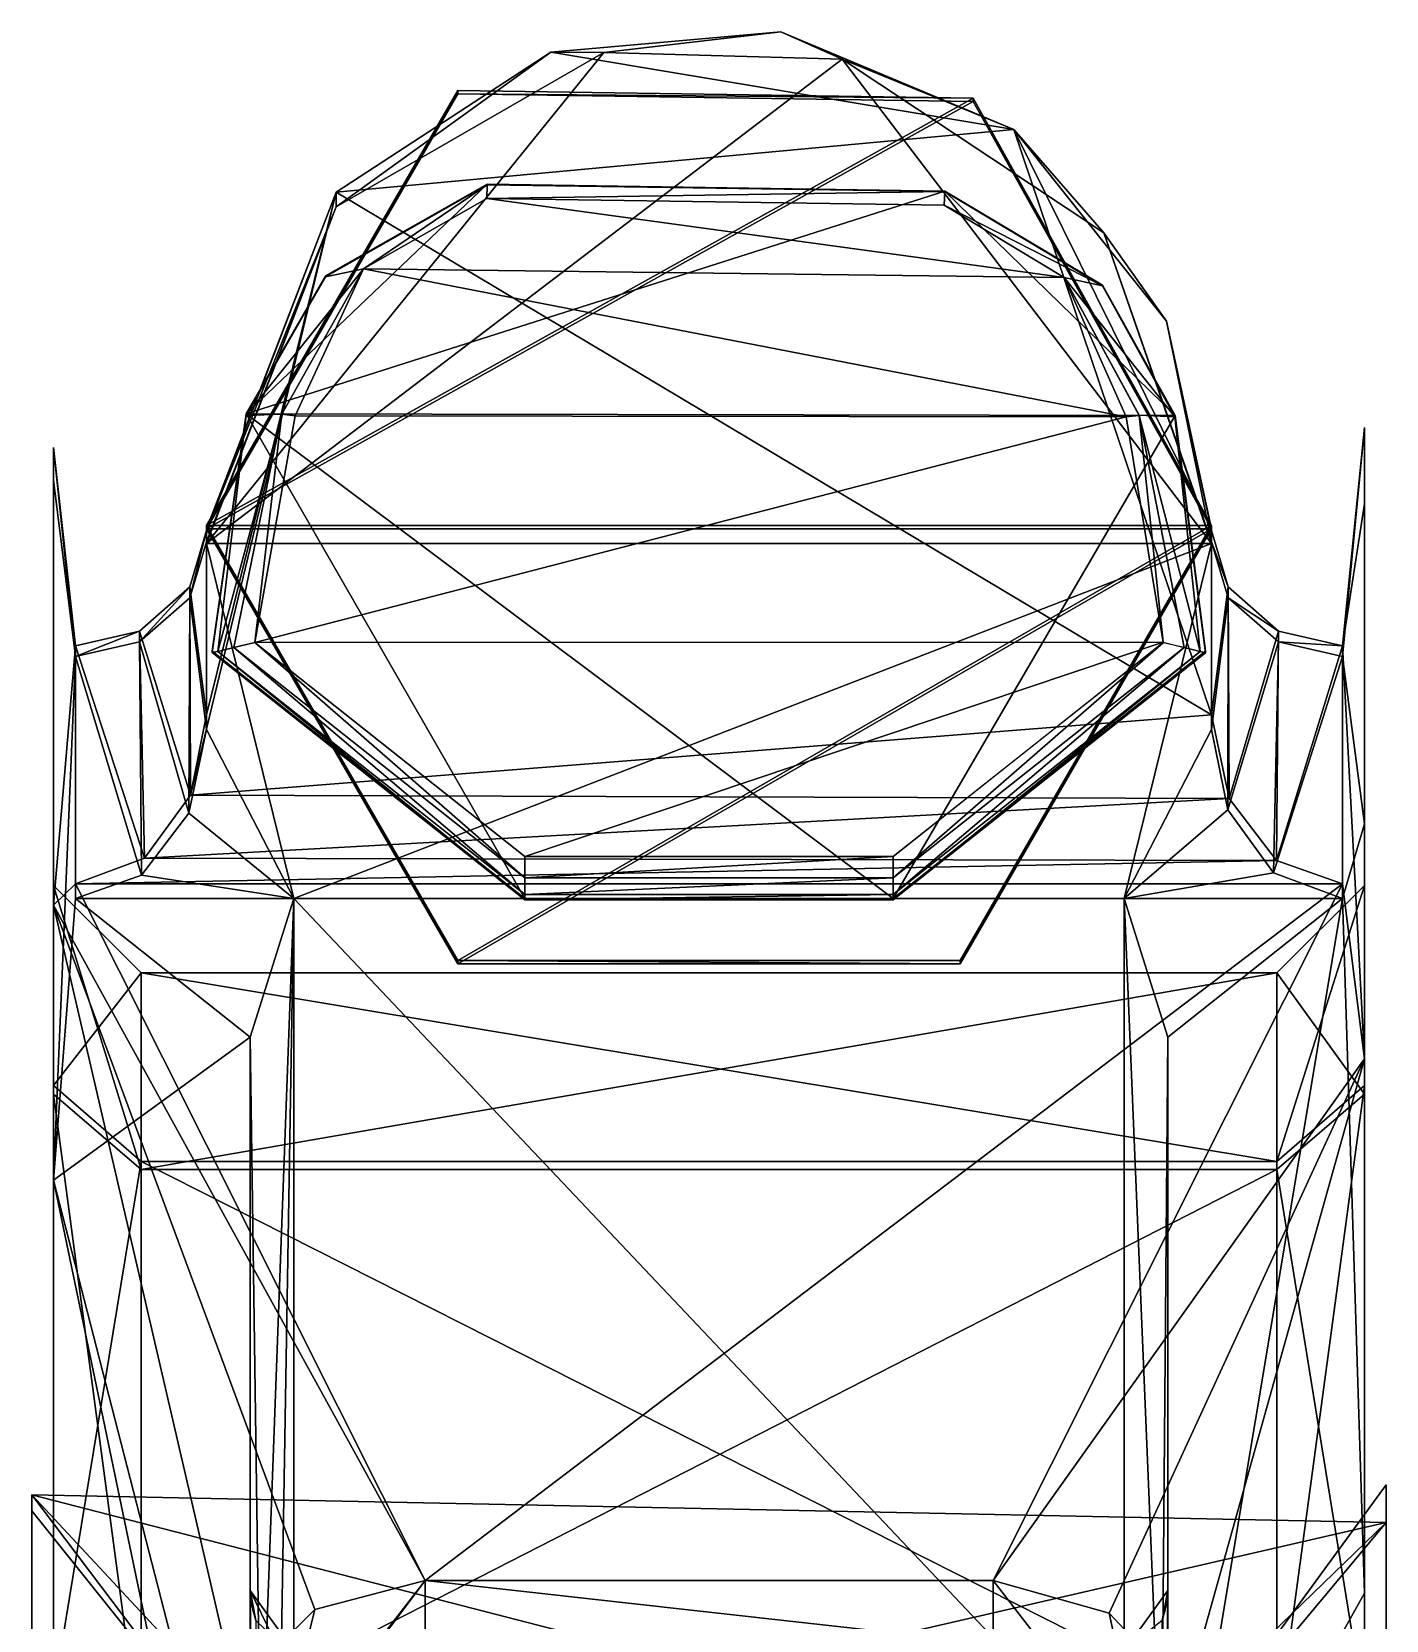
# Model space of a CAD drawing. Extents: x -0.16 to 0.15, y -0.54 to 0.56.
# Drawn here: x -0.1567 to 0.1533, y 0.192 to 0.5557 of the extents above; entities that cross this region are included whole.
import ezdxf

# ---------------------------------------------------------------- set-up
doc = ezdxf.new("R2010")
doc.units = 0
doc.linetypes.add('SOLIDLINE', pattern=[0])
for name, color, linetype in [('VIFS123', 206, 'SOLIDLINE'), ('VIFS124', 26, 'SOLIDLINE'), ('VIFS126', 26, 'SOLIDLINE'), ('VIFS127', 36, 'SOLIDLINE'), ('VIFS128', 176, 'SOLIDLINE')]:
    doc.layers.add(name, color=color, linetype=linetype)

msp = doc.modelspace()

# ---------------------------------------------------------------- linework, layer by layer
at = {"layer": 'VIFS123', "color": 206}
for points in [[(0.07963, 0.49945, 0.34544), (-0.05256, 0.51752, 0.32868), (-0.08075, 0.50144, 0.34382)], [(0.05216, 0.51595, 0.32999), (-0.05256, 0.51752, 0.32868), (0.07963, 0.49945, 0.34544)], [(-0.09643, 0.46778, 0.37544), (-0.08075, 0.50144, 0.34382), (-0.09945, 0.46816, 0.3751)], [(0.09379, 0.46748, 0.37544), (-0.08075, 0.50144, 0.34382), (-0.09643, 0.46778, 0.37544)], [(0.09379, 0.46748, 0.37544), (0.07963, 0.49945, 0.34544), (-0.08075, 0.50144, 0.34382)], [(0.09679, 0.46785, 0.3751), (0.07963, 0.49945, 0.34544), (0.09379, 0.46748, 0.37544)]]:
    msp.add_3dface(points, dxfattribs=at)
at = {"layer": 'VIFS124', "color": 26}
for points in [[(0.0523, 0.5192, 0.30573), (-0.10765, 0.46819, 0.30545), (-0.05242, 0.52076, 0.30574)], [(-0.05242, 0.52076, 0.30574), (-0.10765, 0.46819, 0.30545), (-0.08942, 0.49977, 0.30562)], [(-0.08942, 0.49977, 0.30562), (-0.05242, 0.52067, 0.32144), (-0.05242, 0.52076, 0.30574)], [(-0.08942, 0.49959, 0.33655), (-0.05242, 0.52067, 0.32144), (-0.08942, 0.49977, 0.30562)], [(-0.08075, 0.50144, 0.34382), (-0.05242, 0.52067, 0.32144), (-0.08942, 0.49959, 0.33655)], [(-0.05256, 0.51752, 0.32868), (-0.05242, 0.52067, 0.32144), (-0.08075, 0.50144, 0.34382)], [(-0.05256, 0.51752, 0.32868), (0.0523, 0.51911, 0.32276), (-0.05242, 0.52067, 0.32144)], [(-0.05242, 0.52076, 0.30574), (-0.05242, 0.52067, 0.32144), (0.0523, 0.5192, 0.30573)], [(0.0523, 0.5192, 0.30573), (-0.05242, 0.52067, 0.32144), (0.0523, 0.51911, 0.32276)], [(0.0523, 0.5192, 0.30573), (0.10498, 0.46785, 0.30545), (-0.10765, 0.46819, 0.30545)], [(0.05216, 0.51595, 0.32999), (0.0523, 0.51911, 0.32276), (-0.05256, 0.51752, 0.32868)], [(0.05216, 0.51595, 0.32999), (0.08835, 0.49748, 0.33818), (0.0523, 0.51911, 0.32276)], [(0.08835, 0.49766, 0.30561), (0.10498, 0.46785, 0.30545), (0.0523, 0.5192, 0.30573)], [(0.0523, 0.5192, 0.30573), (0.0523, 0.51911, 0.32276), (0.08835, 0.49766, 0.30561)], [(0.08835, 0.49766, 0.30561), (0.0523, 0.51911, 0.32276), (0.08835, 0.49748, 0.33818)], [(0.07963, 0.49945, 0.34544), (0.08835, 0.49748, 0.33818), (0.05216, 0.51595, 0.32999)], [(-0.10765, 0.46819, 0.30545), (-0.08942, 0.49959, 0.33655), (-0.08942, 0.49977, 0.30562)], [(-0.10764, 0.46786, 0.36591), (-0.08942, 0.49959, 0.33655), (-0.10765, 0.46819, 0.30545)], [(-0.08942, 0.49959, 0.33655), (-0.10764, 0.46786, 0.36591), (-0.08075, 0.50144, 0.34382)], [(-0.08075, 0.50144, 0.34382), (-0.10764, 0.46786, 0.36591), (-0.09945, 0.46816, 0.3751)], [(0.09677, 0.46789, 0.37505), (0.10497, 0.46752, 0.36587), (0.07963, 0.49945, 0.34544)], [(0.07963, 0.49945, 0.34544), (0.10497, 0.46752, 0.36587), (0.08835, 0.49748, 0.33818)], [(0.08835, 0.49766, 0.30561), (0.08835, 0.49748, 0.33818), (0.10498, 0.46785, 0.30545)], [(0.10498, 0.46785, 0.30545), (0.08835, 0.49748, 0.33818), (0.10497, 0.46752, 0.36587)], [(-0.11537, 0.41388, 0.30514), (-0.10765, 0.46819, 0.30545), (-0.04382, 0.35723, 0.30483)], [(-0.11537, 0.41388, 0.30514), (-0.11537, 0.41354, 0.36514), (-0.10765, 0.46819, 0.30545)], [(-0.10765, 0.46819, 0.30545), (-0.11537, 0.41354, 0.36514), (-0.10764, 0.46786, 0.36591)], [(-0.11537, 0.41354, 0.36514), (-0.11413, 0.41382, 0.37003), (-0.10764, 0.46786, 0.36591)], [(-0.10764, 0.46786, 0.36591), (-0.11413, 0.41382, 0.37003), (-0.09942, 0.4682, 0.37505)], [(-0.11413, 0.41382, 0.37003), (-0.11041, 0.41471, 0.37387), (-0.09942, 0.4682, 0.37505)], [(-0.10566, 0.41587, 0.37516), (-0.09942, 0.4682, 0.37505), (-0.11041, 0.41471, 0.37387)], [(-0.04382, 0.35723, 0.30483), (-0.10765, 0.46819, 0.30545), (0.04046, 0.35723, 0.30483)], [(-0.10765, 0.46819, 0.30545), (0.10498, 0.46785, 0.30545), (0.04046, 0.35723, 0.30483)], [(-0.09643, 0.46778, 0.37544), (-0.09942, 0.4682, 0.37505), (-0.10566, 0.41587, 0.37516)], [(-0.09643, 0.46778, 0.37544), (-0.10566, 0.41587, 0.37516), (0.09379, 0.46748, 0.37544)], [(0.09379, 0.46748, 0.37544), (-0.10566, 0.41587, 0.37516), (0.1023, 0.41592, 0.37516)], [(0.04046, 0.35723, 0.30483), (0.10498, 0.46785, 0.30545), (0.11199, 0.41383, 0.30514)], [(0.09679, 0.46785, 0.3751), (0.09379, 0.46748, 0.37544), (0.1023, 0.41592, 0.37516)], [(0.11075, 0.41379, 0.37003), (0.09679, 0.46785, 0.3751), (0.10704, 0.41471, 0.37387)], [(0.10704, 0.41471, 0.37387), (0.09679, 0.46785, 0.3751), (0.1023, 0.41592, 0.37516)], [(0.09679, 0.46785, 0.3751), (0.11075, 0.41379, 0.37003), (0.10497, 0.46752, 0.36587)], [(0.10497, 0.46752, 0.36587), (0.11199, 0.4135, 0.36514), (0.10498, 0.46785, 0.30545)], [(0.10497, 0.46752, 0.36587), (0.11075, 0.41379, 0.37003), (0.11199, 0.4135, 0.36514)], [(0.10498, 0.46785, 0.30545), (0.11199, 0.4135, 0.36514), (0.11199, 0.41383, 0.30514)], [(-0.11041, 0.41471, 0.37387), (-0.11413, 0.41382, 0.37003), (-0.04382, 0.35815, 0.36972)], [(-0.10566, 0.41587, 0.37516), (-0.11041, 0.41471, 0.37387), (-0.04382, 0.36196, 0.37357)], [(-0.04382, 0.36196, 0.37357), (-0.11041, 0.41471, 0.37387), (-0.04382, 0.35815, 0.36972)], [(-0.04382, 0.36684, 0.37488), (0.1023, 0.41592, 0.37516), (-0.10566, 0.41587, 0.37516)], [(-0.04382, 0.36196, 0.37357), (-0.04382, 0.36684, 0.37488), (-0.10566, 0.41587, 0.37516)], [(0.04046, 0.36684, 0.37488), (0.1023, 0.41592, 0.37516), (-0.04382, 0.36684, 0.37488)], [(0.04046, 0.36684, 0.37488), (0.04046, 0.36196, 0.37357), (0.10226, 0.41574, 0.37516)], [(0.10226, 0.41574, 0.37516), (0.04046, 0.36196, 0.37357), (0.10704, 0.41471, 0.37387)], [(0.10704, 0.41471, 0.37387), (0.04046, 0.35815, 0.36972), (0.11075, 0.41379, 0.37003)], [(0.04046, 0.36196, 0.37357), (0.04046, 0.35815, 0.36972), (0.10704, 0.41471, 0.37387)], [(-0.04382, 0.35723, 0.30483), (-0.11537, 0.41354, 0.36514), (-0.11537, 0.41388, 0.30514)], [(-0.11413, 0.41382, 0.37003), (-0.11537, 0.41354, 0.36514), (-0.04382, 0.3569, 0.36483)], [(-0.04382, 0.3569, 0.36483), (-0.11537, 0.41354, 0.36514), (-0.04382, 0.35723, 0.30483)], [(-0.04382, 0.35815, 0.36972), (-0.11413, 0.41382, 0.37003), (-0.04382, 0.3569, 0.36483)], [(0.11199, 0.41383, 0.30514), (0.11199, 0.4135, 0.36514), (0.04046, 0.35723, 0.30483)], [(0.11075, 0.41379, 0.37003), (0.04046, 0.35815, 0.36972), (0.04046, 0.3569, 0.36483)], [(0.11075, 0.41379, 0.37003), (0.04046, 0.3569, 0.36483), (0.11199, 0.4135, 0.36514)], [(0.04046, 0.35723, 0.30483), (0.11199, 0.4135, 0.36514), (0.04046, 0.3569, 0.36483)], [(-0.04382, 0.36684, 0.37488), (-0.04382, 0.36196, 0.37357), (0.04046, 0.36684, 0.37488)], [(0.04046, 0.36684, 0.37488), (-0.04382, 0.36196, 0.37357), (0.04046, 0.36196, 0.37357)], [(-0.04382, 0.36196, 0.37357), (-0.04382, 0.35815, 0.36972), (0.04046, 0.36196, 0.37357)], [(0.04046, 0.36196, 0.37357), (-0.04382, 0.35815, 0.36972), (0.04046, 0.35815, 0.36972)], [(0.04046, 0.3569, 0.36483), (0.04046, 0.35815, 0.36972), (-0.04382, 0.3569, 0.36483)], [(-0.04382, 0.3569, 0.36483), (0.04046, 0.35815, 0.36972), (-0.04382, 0.35815, 0.36972)], [(0.04046, 0.35723, 0.30483), (0.04046, 0.3569, 0.36483), (-0.04382, 0.35723, 0.30483)], [(-0.04382, 0.35723, 0.30483), (0.04046, 0.3569, 0.36483), (-0.04382, 0.3569, 0.36483)]]:
    msp.add_3dface(points, dxfattribs=at)
at = {"layer": 'VIFS126', "color": 26}
for points in [[(-0.05918, 0.54224, -0.43415), (0.05876, 0.54049, -0.43416), (-0.11668, 0.44265, -0.43471)], [(-0.11668, 0.44265, -0.43471), (-0.11668, 0.44187, -0.29471), (-0.05918, 0.54224, -0.43415)], [(-0.05918, 0.54224, -0.43415), (-0.11668, 0.44187, -0.29471), (-0.05918, 0.54146, -0.29415)], [(-0.05918, 0.54224, -0.43415), (-0.05918, 0.54146, -0.29415), (0.05876, 0.54049, -0.43416)], [(-0.11668, 0.44187, -0.29471), (0.05876, 0.5397, -0.29416), (-0.05918, 0.54146, -0.29415)], [(-0.11668, 0.44265, -0.43471), (0.05876, 0.54049, -0.43416), (0.11332, 0.44265, -0.43471)], [(-0.11668, 0.44187, -0.29471), (0.11332, 0.44187, -0.29471), (0.05876, 0.5397, -0.29416)], [(0.05876, 0.54049, -0.43416), (-0.05918, 0.54146, -0.29415), (0.05876, 0.5397, -0.29416)], [(0.05876, 0.54049, -0.43416), (0.05876, 0.5397, -0.29416), (0.11332, 0.44265, -0.43471)], [(0.11332, 0.44265, -0.43471), (0.05876, 0.5397, -0.29416), (0.11332, 0.44187, -0.29471)], [(-0.11668, 0.44265, -0.43471), (0.11332, 0.44265, -0.43471), (-0.05918, 0.34306, -0.43526)], [(-0.05918, 0.34306, -0.43526), (-0.05918, 0.34228, -0.29527), (-0.11668, 0.44265, -0.43471)], [(-0.11668, 0.44265, -0.43471), (-0.05918, 0.34228, -0.29527), (-0.11668, 0.44187, -0.29471)], [(-0.05918, 0.34228, -0.29527), (0.11332, 0.44187, -0.29471), (-0.11668, 0.44187, -0.29471)], [(-0.05918, 0.34306, -0.43526), (0.11332, 0.44265, -0.43471), (0.05582, 0.34306, -0.43526)], [(-0.05918, 0.34228, -0.29527), (0.05582, 0.34228, -0.29527), (0.11332, 0.44187, -0.29471)], [(0.11332, 0.44265, -0.43471), (0.11332, 0.44187, -0.29471), (0.05582, 0.34306, -0.43526)], [(0.05582, 0.34306, -0.43526), (0.11332, 0.44187, -0.29471), (0.05582, 0.34228, -0.29527)], [(0.05582, 0.34306, -0.43526), (0.05582, 0.34228, -0.29527), (-0.05918, 0.34306, -0.43526)], [(-0.05918, 0.34306, -0.43526), (0.05582, 0.34228, -0.29527), (-0.05918, 0.34228, -0.29527)]]:
    msp.add_3dface(points, dxfattribs=at)
at = {"layer": 'VIFS127', "color": 36}
for points in [[(0.12832, 0.29519, 0.16926), (-0.13168, 0.29519, 0.16926), (0.12832, 0.3402, 0.00473)], [(0.12832, 0.3402, 0.00473), (-0.13168, 0.29519, 0.16926), (-0.13168, 0.3402, 0.00473)], [(0.12832, 0.3402, 0.00473), (-0.13168, 0.3402, 0.00473), (0.12832, 0.29703, -0.1603)], [(0.12832, 0.29703, -0.1603), (-0.13168, 0.3402, 0.00473), (-0.13168, 0.29703, -0.1603)], [(0.12832, 0.29703, -0.1603), (-0.13168, 0.29703, -0.1603), (0.12832, 0.16549, -0.28829)], [(0.12832, 0.16549, -0.28829), (-0.13168, 0.29703, -0.1603), (-0.13168, 0.16549, -0.28829)], [(0.12832, 0.16223, 0.29578), (-0.13168, 0.16223, 0.29578), (0.12832, 0.29519, 0.16926)], [(0.12832, 0.29519, 0.16926), (-0.13168, 0.16223, 0.29578), (-0.13168, 0.29519, 0.16926)]]:
    msp.add_3dface(points, dxfattribs=at)
at = {"layer": 'VIFS128', "color": 176}
for points in [[(0.06807, 0.5333, -0.2942), (-0.03791, 0.55101, -0.2941), (0.01475, 0.55569, -0.29407)], [(-0.02579, 0.55096, 0.30591), (0.01475, 0.55569, -0.29407), (-0.03791, 0.55101, -0.2941)], [(0.02881, 0.5494, 0.3059), (0.01475, 0.55569, -0.29407), (-0.02579, 0.55096, 0.30591)], [(0.02881, 0.5494, 0.3059), (0.06807, 0.5333, -0.2942), (0.01475, 0.55569, -0.29407)], [(-0.087, 0.51562, 0.30571), (-0.11668, 0.43852, 0.30528), (-0.02579, 0.55096, 0.30591)], [(-0.02579, 0.55096, 0.30591), (-0.11668, 0.43852, 0.30528), (0.02881, 0.5494, 0.3059)], [(-0.11668, 0.43852, 0.30528), (0.11332, 0.43852, 0.30528), (0.02881, 0.5494, 0.3059)], [(-0.087, 0.51897, -0.29428), (-0.03791, 0.55101, -0.2941), (0.06807, 0.5333, -0.2942)], [(-0.02579, 0.55096, 0.30591), (-0.03791, 0.55101, -0.2941), (-0.087, 0.51562, 0.30571)], [(-0.087, 0.51562, 0.30571), (-0.03791, 0.55101, -0.2941), (-0.087, 0.51897, -0.29428)], [(0.08868, 0.50966, 0.30568), (0.06807, 0.5333, -0.2942), (0.02881, 0.5494, 0.3059)], [(0.02881, 0.5494, 0.3059), (0.11332, 0.43852, 0.30528), (0.08868, 0.50966, 0.30568)], [(0.06807, 0.5333, -0.2942), (0.11332, 0.3993, -0.29495), (-0.087, 0.51897, -0.29428)], [(0.10302, 0.48944, -0.29445), (0.11332, 0.44187, -0.29471), (0.06807, 0.5333, -0.2942)], [(0.06807, 0.5333, -0.2942), (0.11332, 0.44187, -0.29471), (0.11332, 0.3993, -0.29495)], [(0.06807, 0.5333, -0.2942), (0.08868, 0.50966, 0.30568), (0.10302, 0.48944, -0.29445)], [(-0.087, 0.51897, -0.29428), (0.11332, 0.3993, -0.29495), (-0.12039, 0.38085, -0.29505)], [(-0.087, 0.51897, -0.29428), (-0.12039, 0.38085, -0.29505), (-0.11668, 0.3993, -0.29495)], [(-0.11668, 0.3993, -0.29495), (-0.11668, 0.44187, -0.29471), (-0.087, 0.51897, -0.29428)], [(-0.087, 0.51562, 0.30571), (-0.087, 0.51897, -0.29428), (-0.11668, 0.44151, -0.22966)], [(-0.11668, 0.44151, -0.22966), (-0.087, 0.51897, -0.29428), (-0.11668, 0.44187, -0.29471)], [(-0.11668, 0.44151, -0.22966), (-0.11668, 0.43888, 0.24023), (-0.087, 0.51562, 0.30571)], [(-0.087, 0.51562, 0.30571), (-0.11668, 0.43888, 0.24023), (-0.11668, 0.43852, 0.30528)], [(0.10302, 0.48944, -0.29445), (0.08868, 0.50966, 0.30568), (0.11332, 0.43888, 0.24023)], [(0.11332, 0.43852, 0.30528), (0.11332, 0.43888, 0.24023), (0.08868, 0.50966, 0.30568)], [(0.10302, 0.48944, -0.29445), (0.11332, 0.43888, 0.24023), (0.11332, 0.44151, -0.22966)], [(0.11332, 0.44151, -0.22966), (0.11332, 0.44187, -0.29471), (0.10302, 0.48944, -0.29445)], [(0.14332, 0.41264, 0.2257), (0.14832, 0.37435, 0.28394), (0.14832, 0.46511, 0.07115)], [(0.14332, 0.41264, 0.2257), (0.14832, 0.46511, 0.07115), (0.14332, 0.4151, -0.21542)], [(0.14332, 0.4151, -0.21542), (0.14832, 0.46511, 0.07115), (0.14832, 0.44758, -0.13961)], [(0.14832, 0.37435, 0.28394), (0.14832, 0.31246, 0.17935), (0.14832, 0.46511, 0.07115)], [(0.14832, 0.31246, 0.17935), (0.14832, 0.36019, 0.00484), (0.14832, 0.46511, 0.07115)], [(0.14832, 0.46511, 0.07115), (0.14832, 0.36019, 0.00484), (0.14832, 0.44758, -0.13961)], [(-0.15168, 0.46051, -0.09105), (-0.14668, 0.4151, -0.21542), (-0.15168, 0.3557, -0.30081)], [(-0.14668, 0.4151, -0.21542), (-0.15168, 0.46051, -0.09105), (-0.14668, 0.41264, 0.2257)], [(-0.14668, 0.41264, 0.2257), (-0.15168, 0.46051, -0.09105), (-0.15168, 0.45304, 0.12734)], [(-0.15168, 0.3557, -0.30081), (-0.15168, 0.31442, -0.17019), (-0.15168, 0.46051, -0.09105)], [(-0.15168, 0.31442, -0.17019), (-0.15168, 0.36019, 0.00484), (-0.15168, 0.46051, -0.09105)], [(-0.15168, 0.46051, -0.09105), (-0.15168, 0.36019, 0.00484), (-0.15168, 0.45304, 0.12734)], [(-0.14668, 0.41264, 0.2257), (-0.15168, 0.45304, 0.12734), (-0.15168, 0.29273, 0.3659)], [(-0.15168, 0.36019, 0.00484), (-0.15168, 0.31246, 0.17934), (-0.15168, 0.45304, 0.12734)], [(-0.15168, 0.45304, 0.12734), (-0.15168, 0.31246, 0.17934), (-0.15168, 0.29273, 0.3659)], [(0.14332, 0.4151, -0.21542), (0.14832, 0.44758, -0.13961), (0.14832, 0.32052, -0.33668)], [(0.14832, 0.36019, 0.00484), (0.14832, 0.31442, -0.17019), (0.14832, 0.44758, -0.13961)], [(0.14832, 0.44758, -0.13961), (0.14832, 0.31442, -0.17019), (0.14832, 0.32052, -0.33668)], [(-0.11668, 0.44151, -0.22966), (-0.12051, 0.42859, -0.22269), (-0.12051, 0.42605, 0.23312)], [(-0.12051, 0.42605, 0.23312), (-0.11668, 0.43888, 0.24023), (-0.11668, 0.44151, -0.22966)], [(-0.11668, 0.44151, -0.22966), (-0.11668, 0.3993, -0.29495), (-0.12051, 0.42859, -0.22269)], [(-0.11668, 0.44151, -0.22966), (-0.11668, 0.44187, -0.29471), (-0.11668, 0.3993, -0.29495)], [(0.11332, 0.44187, -0.29471), (0.11332, 0.44151, -0.22966), (0.11332, 0.3993, -0.29495)], [(0.11332, 0.3993, -0.29495), (0.11332, 0.44151, -0.22966), (0.11715, 0.42859, -0.22269)], [(0.11715, 0.42859, -0.22269), (0.11332, 0.44151, -0.22966), (0.11332, 0.43888, 0.24023)], [(-0.11668, 0.39595, 0.30504), (-0.11668, 0.43888, 0.24023), (-0.12051, 0.42605, 0.23312)], [(-0.11668, 0.43852, 0.30528), (-0.11668, 0.43888, 0.24023), (-0.11668, 0.39595, 0.30504)], [(0.11332, 0.43852, 0.30528), (-0.11668, 0.43852, 0.30528), (-0.09668, 0.35723, 0.30483)], [(-0.09668, 0.35723, 0.30483), (-0.11668, 0.43852, 0.30528), (-0.11668, 0.39595, 0.30504)], [(0.09332, 0.35723, 0.30483), (0.11332, 0.43852, 0.30528), (-0.09668, 0.35723, 0.30483)], [(0.11332, 0.39595, 0.30504), (0.11332, 0.43852, 0.30528), (0.09332, 0.35723, 0.30483)], [(0.11332, 0.43888, 0.24023), (0.11715, 0.42605, 0.23312), (0.11715, 0.42859, -0.22269)], [(0.11332, 0.43888, 0.24023), (0.11332, 0.39595, 0.30504), (0.11715, 0.42605, 0.23312)], [(0.11332, 0.43888, 0.24023), (0.11332, 0.43852, 0.30528), (0.11332, 0.39595, 0.30504)], [(-0.12051, 0.42605, 0.23312), (-0.12051, 0.42859, -0.22269), (-0.13201, 0.41599, 0.22755)], [(-0.12051, 0.42859, -0.22269), (-0.13201, 0.41847, -0.21724), (-0.13201, 0.41599, 0.22755)], [(-0.13201, 0.41847, -0.21724), (-0.12051, 0.42859, -0.22269), (-0.12039, 0.38085, -0.29505)], [(-0.12071, 0.37679, 0.30494), (-0.12051, 0.42605, 0.23312), (-0.13201, 0.41599, 0.22755)], [(-0.11668, 0.39595, 0.30504), (-0.12051, 0.42605, 0.23312), (-0.12071, 0.37679, 0.30494)], [(-0.12039, 0.38085, -0.29505), (-0.12051, 0.42859, -0.22269), (-0.11668, 0.3993, -0.29495)], [(0.11332, 0.3993, -0.29495), (0.11715, 0.42859, -0.22269), (0.11734, 0.38014, -0.29505)], [(0.11703, 0.3775, 0.30494), (0.11715, 0.42605, 0.23312), (0.11332, 0.39595, 0.30504)], [(0.12865, 0.41599, 0.22755), (0.11715, 0.42605, 0.23312), (0.11703, 0.3775, 0.30494)], [(0.11734, 0.38014, -0.29505), (0.11715, 0.42859, -0.22269), (0.12865, 0.41847, -0.21724)], [(0.11715, 0.42859, -0.22269), (0.11715, 0.42605, 0.23312), (0.12865, 0.41847, -0.21724)], [(0.11715, 0.42605, 0.23312), (0.12865, 0.41599, 0.22755), (0.12865, 0.41847, -0.21724)], [(-0.13201, 0.41599, 0.22755), (-0.13201, 0.41847, -0.21724), (-0.14668, 0.41264, 0.2257)], [(-0.13201, 0.41847, -0.21724), (-0.14668, 0.4151, -0.21542), (-0.14668, 0.41264, 0.2257)], [(-0.14668, 0.4151, -0.21542), (-0.13201, 0.41847, -0.21724), (-0.13091, 0.36644, -0.29513)], [(-0.13091, 0.36644, -0.29513), (-0.13201, 0.41847, -0.21724), (-0.12039, 0.38085, -0.29505)], [(0.11734, 0.38014, -0.29505), (0.12865, 0.41847, -0.21724), (0.12819, 0.36593, -0.29513)], [(0.12819, 0.36593, -0.29513), (0.12865, 0.41847, -0.21724), (0.14332, 0.4151, -0.21542)], [(0.12865, 0.41847, -0.21724), (0.12865, 0.41599, 0.22755), (0.14332, 0.4151, -0.21542)], [(-0.15168, 0.3557, -0.30081), (-0.14668, 0.4151, -0.21542), (-0.14668, 0.36058, -0.29516)], [(-0.13155, 0.36258, 0.30486), (-0.13201, 0.41599, 0.22755), (-0.14668, 0.41264, 0.2257)], [(-0.13091, 0.36644, -0.29513), (-0.14668, 0.36058, -0.29516), (-0.14668, 0.4151, -0.21542)], [(-0.12071, 0.37679, 0.30494), (-0.13201, 0.41599, 0.22755), (-0.13155, 0.36258, 0.30486)], [(0.12755, 0.36309, 0.30486), (0.12865, 0.41599, 0.22755), (0.11703, 0.3775, 0.30494)], [(0.14332, 0.41264, 0.2257), (0.12865, 0.41599, 0.22755), (0.12755, 0.36309, 0.30486)], [(0.12819, 0.36593, -0.29513), (0.14332, 0.4151, -0.21542), (0.14332, 0.36058, -0.29516)], [(0.12865, 0.41599, 0.22755), (0.14332, 0.41264, 0.2257), (0.14332, 0.4151, -0.21542)], [(0.14332, 0.36058, -0.29516), (0.14332, 0.4151, -0.21542), (0.14832, 0.32052, -0.33668)], [(-0.14668, 0.35723, 0.30483), (-0.14668, 0.41264, 0.2257), (-0.15168, 0.29273, 0.3659)], [(-0.13155, 0.36258, 0.30486), (-0.14668, 0.41264, 0.2257), (-0.14668, 0.35723, 0.30483)], [(0.12755, 0.36309, 0.30486), (0.14332, 0.35723, 0.30483), (0.14332, 0.41264, 0.2257)], [(0.14332, 0.35723, 0.30483), (0.14832, 0.37435, 0.28394), (0.14332, 0.41264, 0.2257)], [(0.11332, 0.3993, -0.29495), (0.11734, 0.38014, -0.29505), (-0.12039, 0.38085, -0.29505)], [(-0.09668, 0.35723, 0.30483), (-0.11668, 0.39595, 0.30504), (-0.12071, 0.37679, 0.30494)], [(0.09332, 0.35723, 0.30483), (0.11703, 0.3775, 0.30494), (0.11332, 0.39595, 0.30504)], [(-0.12039, 0.38085, -0.29505), (0.11734, 0.38014, -0.29505), (-0.13091, 0.36644, -0.29513)], [(0.11734, 0.38014, -0.29505), (0.12819, 0.36593, -0.29513), (-0.13091, 0.36644, -0.29513)], [(-0.12071, 0.37679, 0.30494), (-0.13155, 0.36258, 0.30486), (-0.09668, 0.35723, 0.30483)], [(0.09332, 0.35723, 0.30483), (0.12755, 0.36309, 0.30486), (0.11703, 0.3775, 0.30494)], [(0.14832, 0.37435, 0.28394), (0.14332, 0.35723, 0.30483), (0.14832, 0.19813, 0.42275)], [(0.14832, 0.19813, 0.42275), (0.14832, 0.17144, 0.31353), (0.14832, 0.37435, 0.28394)], [(0.14832, 0.17144, 0.31353), (0.14832, 0.31246, 0.17935), (0.14832, 0.37435, 0.28394)], [(-0.13091, 0.36644, -0.29513), (0.12819, 0.36593, -0.29513), (-0.14668, 0.36058, -0.29516)], [(0.12819, 0.36593, -0.29513), (0.14332, 0.36058, -0.29516), (-0.14668, 0.36058, -0.29516)], [(-0.15168, 0.3557, -0.30081), (-0.14668, 0.36058, -0.29516), (-0.06668, 0.20104, -0.41566)], [(-0.13168, 0.29519, 0.16926), (-0.15168, 0.31246, 0.17934), (-0.15168, 0.36019, 0.00484)], [(-0.13168, 0.29519, 0.16926), (-0.15168, 0.36019, 0.00484), (-0.13168, 0.3402, 0.00473)], [(-0.13168, 0.3402, 0.00473), (-0.15168, 0.36019, 0.00484), (-0.15168, 0.31442, -0.17019)], [(-0.09668, 0.35723, 0.30483), (-0.13155, 0.36258, 0.30486), (-0.14668, 0.35723, 0.30483)], [(-0.06668, 0.20104, -0.41566), (-0.14668, 0.36058, -0.29516), (0.14332, 0.36058, -0.29516)], [(-0.06668, 0.20104, -0.41566), (0.14332, 0.36058, -0.29516), (0.06332, 0.20104, -0.41566)], [(0.06332, 0.20104, -0.41566), (0.14332, 0.36058, -0.29516), (0.14832, 0.32052, -0.33668)], [(0.14332, 0.35723, 0.30483), (0.12755, 0.36309, 0.30486), (0.09332, 0.35723, 0.30483)], [(0.12832, 0.29703, -0.1603), (0.14832, 0.31442, -0.17019), (0.14832, 0.36019, 0.00484)], [(0.12832, 0.29703, -0.1603), (0.14832, 0.36019, 0.00484), (0.12832, 0.3402, 0.00473)], [(0.12832, 0.3402, 0.00473), (0.14832, 0.36019, 0.00484), (0.14832, 0.31246, 0.17935)], [(-0.14668, 0.35723, 0.30483), (-0.15168, 0.29273, 0.3659), (-0.10668, 0.32548, 0.33785)], [(-0.10668, 0.32548, 0.33785), (-0.09668, 0.35723, 0.30483), (-0.14668, 0.35723, 0.30483)], [(-0.10668, 0.32548, 0.33785), (-0.10423, 0.15276, 1.58727), (-0.09668, 0.35723, 0.30483)], [(-0.10423, 0.15276, 1.58727), (-0.10005, 0.15566, 1.58998), (-0.09668, 0.35723, 0.30483)], [(-0.09668, 0.35723, 0.30483), (-0.10005, 0.15566, 1.58998), (-0.09668, 0.15628, 1.59058)], [(0.09332, 0.35723, 0.30483), (-0.09668, 0.35723, 0.30483), (0.09332, 0.15628, 1.59058)], [(0.09332, 0.15628, 1.59058), (-0.09668, 0.35723, 0.30483), (-0.09668, 0.15628, 1.59058)], [(0.09332, 0.15628, 1.59058), (0.10189, 0.15136, 1.586), (0.09332, 0.35723, 0.30483)], [(0.09332, 0.35723, 0.30483), (0.10189, 0.15136, 1.586), (0.10332, 0.32548, 0.33785)], [(0.10332, 0.32548, 0.33785), (0.14332, 0.35723, 0.30483), (0.09332, 0.35723, 0.30483)], [(0.14832, 0.19813, 0.42275), (0.14332, 0.35723, 0.30483), (0.10332, 0.11758, 0.45017)], [(0.10332, 0.11758, 0.45017), (0.14332, 0.35723, 0.30483), (0.10332, 0.32548, 0.33785)], [(-0.06668, 0.20104, -0.41566), (-0.09193, 0.1944, -0.41862), (-0.15168, 0.3557, -0.30081)], [(-0.15168, 0.3557, -0.30081), (-0.09193, 0.1944, -0.41862), (-0.11015, 0.17615, -0.42614)], [(-0.15168, 0.3557, -0.30081), (-0.11015, 0.17615, -0.42614), (-0.15168, 0.18331, -0.4233)], [(-0.15168, 0.18331, -0.4233), (-0.15168, 0.1749, -0.30594), (-0.15168, 0.3557, -0.30081)], [(-0.15168, 0.1749, -0.30594), (-0.15168, 0.31442, -0.17019), (-0.15168, 0.3557, -0.30081)], [(-0.13168, 0.3402, 0.00473), (-0.15168, 0.31442, -0.17019), (-0.13168, 0.29703, -0.1603)], [(0.12832, 0.3402, 0.00473), (0.14832, 0.31246, 0.17935), (0.12832, 0.29519, 0.16926)], [(-0.10668, 0.32548, 0.33785), (-0.15168, 0.29273, 0.3659), (-0.10668, 0.11747, 0.4502)], [(-0.10668, 0.14635, 1.58159), (-0.10423, 0.15276, 1.58727), (-0.10668, 0.32548, 0.33785)], [(-0.10668, 0.11747, 0.4502), (-0.10668, 0.1699, 0.48023), (-0.10668, 0.32548, 0.33785)], [(-0.10668, 0.32548, 0.33785), (-0.10668, 0.1699, 0.48023), (-0.10668, 0.19877, 0.53438)], [(-0.10668, 0.32548, 0.33785), (-0.10668, 0.19877, 0.53438), (-0.10668, 0.19659, 0.58819)], [(-0.10668, 0.19659, 0.58819), (-0.10668, 0.12722, 1.41356), (-0.10668, 0.32548, 0.33785)], [(-0.10668, 0.32548, 0.33785), (-0.10668, 0.12722, 1.41356), (-0.10668, 0.14635, 1.58159)], [(0.10189, 0.15136, 1.586), (0.10332, 0.14635, 1.58159), (0.10332, 0.32548, 0.33785)], [(0.10332, 0.14635, 1.58159), (0.10332, 0.12723, 1.4135), (0.10332, 0.32548, 0.33785)], [(0.10332, 0.12723, 1.4135), (0.10332, 0.19659, 0.58814), (0.10332, 0.32548, 0.33785)], [(0.10332, 0.32548, 0.33785), (0.10332, 0.19659, 0.58814), (0.10332, 0.19878, 0.53438)], [(0.10332, 0.32548, 0.33785), (0.10332, 0.19878, 0.53438), (0.10332, 0.16997, 0.48023)], [(0.10332, 0.16997, 0.48023), (0.10332, 0.11758, 0.45017), (0.10332, 0.32548, 0.33785)], [(0.06332, 0.20104, -0.41566), (0.14832, 0.32052, -0.33668), (0.08993, 0.19359, -0.41898)], [(0.08993, 0.19359, -0.41898), (0.14832, 0.32052, -0.33668), (0.10753, 0.1748, -0.42665)], [(0.10753, 0.1748, -0.42665), (0.14832, 0.32052, -0.33668), (0.14832, 0.12881, -0.44156)], [(0.14832, 0.31442, -0.17019), (0.14832, 0.1749, -0.30594), (0.14832, 0.32052, -0.33668)], [(0.14832, 0.32052, -0.33668), (0.14832, 0.1749, -0.30594), (0.14832, 0.12881, -0.44156)], [(-0.13168, 0.29703, -0.1603), (-0.15168, 0.31442, -0.17019), (-0.15168, 0.1749, -0.30594)], [(0.12832, 0.16549, -0.28829), (0.14832, 0.1749, -0.30594), (0.14832, 0.31442, -0.17019)], [(0.12832, 0.16549, -0.28829), (0.14832, 0.31442, -0.17019), (0.12832, 0.29703, -0.1603)], [(-0.15168, 0.31246, 0.17934), (-0.15168, 0.17144, 0.31353), (-0.15168, 0.29273, 0.3659)], [(-0.13168, 0.16223, 0.29578), (-0.15168, 0.17144, 0.31353), (-0.15168, 0.31246, 0.17934)], [(-0.13168, 0.16223, 0.29578), (-0.15168, 0.31246, 0.17934), (-0.13168, 0.29519, 0.16926)], [(0.12832, 0.29519, 0.16926), (0.14832, 0.31246, 0.17935), (0.14832, 0.17144, 0.31353)], [(-0.13168, 0.29703, -0.1603), (-0.15168, 0.1749, -0.30594), (-0.13168, 0.16549, -0.28829)], [(0.12832, 0.29519, 0.16926), (0.14832, 0.17144, 0.31353), (0.12832, 0.16223, 0.29578)], [(-0.15168, 0.00763, 0.46288), (-0.10668, 0.07669, 0.45805), (-0.15168, 0.29273, 0.3659)], [(-0.15168, 0.29273, 0.3659), (-0.10668, 0.07669, 0.45805), (-0.10668, 0.11747, 0.4502)], [(-0.15168, 0.29273, 0.3659), (-0.15168, 0.17144, 0.31353), (-0.15168, 0.00763, 0.46288)], [(0.10332, 0.15451, 1.91681), (0.15332, 0.17855, 1.89033), (0.15332, 0.22294, 1.78624)], [(0.15332, 0.21436, 1.68316), (0.10332, 0.15451, 1.91681), (0.15332, 0.22294, 1.78624)], [(0.15332, 0.1478, 1.70484), (0.15332, 0.21436, 1.68316), (0.15332, 0.22294, 1.78624)], [(0.15332, 0.1478, 1.70484), (0.15332, 0.22294, 1.78624), (0.15332, 0.15371, 1.77586)], [(0.15332, 0.15371, 1.77586), (0.15332, 0.22294, 1.78624), (0.15332, 0.17855, 1.89033)], [(-0.15668, 0.14965, 1.79479), (-0.15668, 0.21704, 1.81373), (-0.15668, 0.22068, 1.70691)], [(-0.15668, 0.14965, 1.79479), (-0.15668, 0.22068, 1.70691), (-0.15668, 0.15216, 1.7212)], [(-0.15668, 0.15216, 1.7212), (-0.15668, 0.22068, 1.70691), (-0.15668, 0.16942, 1.60431)], [(0.15332, 0.21436, 1.68316), (0.09332, 0.15628, 1.59058), (-0.15668, 0.22068, 1.70691)], [(0.15332, 0.21436, 1.68316), (-0.15668, 0.22068, 1.70691), (-0.10668, 0.15451, 1.91681)], [(-0.10668, 0.15451, 1.91681), (-0.15668, 0.22068, 1.70691), (-0.15668, 0.21704, 1.81373)], [(0.09332, 0.15628, 1.59058), (-0.09668, 0.15628, 1.59058), (-0.15668, 0.22068, 1.70691)], [(-0.15668, 0.22068, 1.70691), (-0.09668, 0.15628, 1.59058), (-0.15668, 0.16942, 1.60431)], [(-0.15668, 0.09563, 1.87518), (-0.15668, 0.13862, 1.93042), (-0.15668, 0.21704, 1.81373)], [(-0.15668, 0.09563, 1.87518), (-0.15668, 0.21704, 1.81373), (-0.15668, 0.14965, 1.79479)], [(-0.10668, 0.15451, 1.91681), (-0.15668, 0.21704, 1.81373), (-0.15668, 0.13862, 1.93042)], [(-0.10668, 0.15451, 1.91681), (0.10332, 0.15451, 1.91681), (0.15332, 0.21436, 1.68316)], [(0.15332, 0.15221, 1.58677), (0.09332, 0.15628, 1.59058), (0.15332, 0.21436, 1.68316)], [(0.15332, 0.10499, 1.63844), (0.15332, 0.15221, 1.58677), (0.15332, 0.21436, 1.68316)], [(0.15332, 0.10499, 1.63844), (0.15332, 0.21436, 1.68316), (0.15332, 0.1478, 1.70484)], [(-0.06668, 0.20104, -0.41566), (-0.08259, 0.17986, -0.44391), (-0.10135, 0.15622, -0.43886)], [(-0.06668, 0.20104, -0.41566), (-0.10135, 0.15622, -0.43886), (-0.09193, 0.1944, -0.41862)], [(-0.06668, 0.18658, -0.4355), (-0.08259, 0.17986, -0.44391), (-0.06668, 0.20104, -0.41566)], [(-0.06668, 0.18658, -0.4355), (-0.06668, 0.20104, -0.41566), (0.06332, 0.18658, -0.4355)], [(0.06332, 0.18658, -0.4355), (-0.06668, 0.20104, -0.41566), (0.06332, 0.20104, -0.41566)], [(0.08993, 0.19359, -0.41898), (0.09799, 0.15622, -0.43886), (0.06332, 0.20104, -0.41566)], [(0.06332, 0.20104, -0.41566), (0.09799, 0.15622, -0.43886), (0.06332, 0.18658, -0.4355)], [(-0.09668, 0.18495, 0.52242), (-0.10157, 0.18823, 0.58573), (-0.10668, 0.19877, 0.53438)], [(-0.09668, 0.18495, 0.52242), (-0.10668, 0.19877, 0.53438), (-0.10668, 0.1699, 0.48023)], [(-0.10157, 0.18823, 0.58573), (-0.1054, 0.1919, 0.58681), (-0.10668, 0.19877, 0.53438)], [(-0.10668, 0.19877, 0.53438), (-0.1054, 0.1919, 0.58681), (-0.10668, 0.19659, 0.58819)], [(-0.10668, 0.19659, 0.58819), (-0.1054, 0.1919, 0.58681), (-0.1054, 0.12233, 1.41353)], [(-0.1054, 0.12233, 1.41353), (-0.10668, 0.12722, 1.41356), (-0.10668, 0.19659, 0.58819)], [(0.09332, 0.18495, 0.52236), (0.10332, 0.16997, 0.48023), (0.10332, 0.19878, 0.53438)], [(0.09332, 0.18495, 0.52236), (0.10332, 0.19878, 0.53438), (0.10204, 0.1919, 0.58676)], [(0.10204, 0.1919, 0.58676), (0.10332, 0.19878, 0.53438), (0.10332, 0.19659, 0.58814)], [(0.10332, 0.12723, 1.4135), (0.10204, 0.12233, 1.41348), (0.10332, 0.19659, 0.58814)], [(0.10332, 0.19659, 0.58814), (0.10204, 0.12233, 1.41348), (0.10204, 0.1919, 0.58676)], [(0.14832, 0.19813, 0.42275), (0.10332, 0.11758, 0.45017), (0.14832, 0.00763, 0.46288)], [(0.14832, 0.19813, 0.42275), (0.14832, 0.00763, 0.46288), (0.14832, -0.00521, 0.35254)], [(0.14832, -0.00521, 0.35254), (0.14832, 0.17144, 0.31353), (0.14832, 0.19813, 0.42275)], [(-0.09193, 0.1944, -0.41862), (-0.10135, 0.15622, -0.43886), (-0.11015, 0.17615, -0.42614)], [(0.08993, 0.19359, -0.41898), (0.10753, 0.1748, -0.42665), (0.09799, 0.15622, -0.43886)]]:
    msp.add_3dface(points, dxfattribs=at)

doc.saveas('drawing.dxf')
